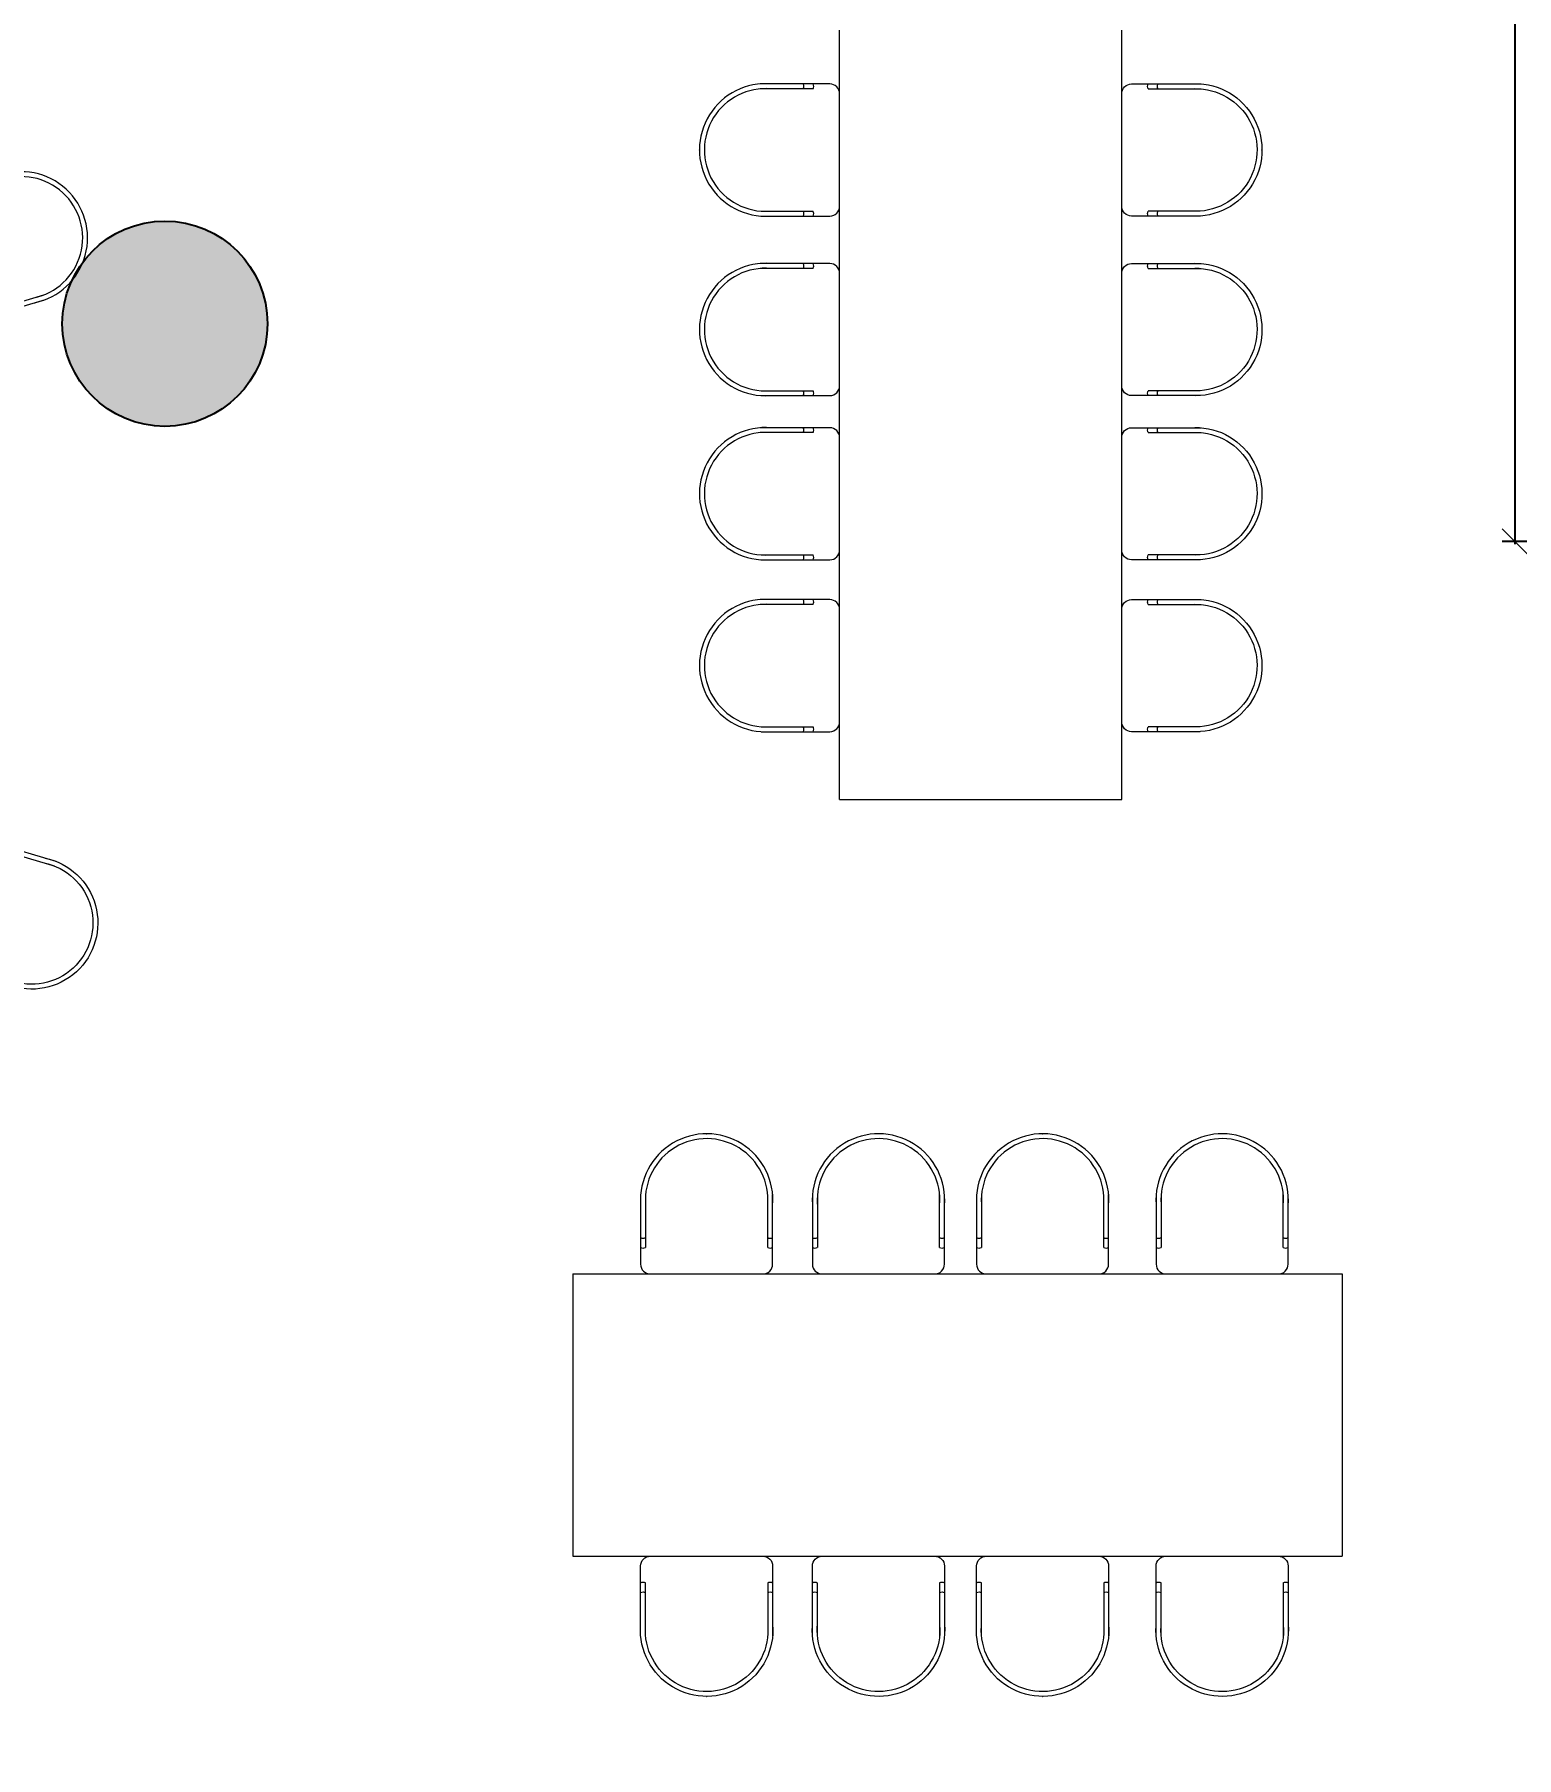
# Model space of a CAD drawing. Header units: centimetres. Extents: x -72470 to -43129, y -18750 to -16337.
# Drawn here: x -63674 to -63096, y -17778 to -17107 of the extents above; entities that cross this region are included whole.
import ezdxf

# ---------------------------------------------------------------- set-up
doc = ezdxf.new("R2010")
doc.units = ezdxf.units.CM
doc.header["$MEASUREMENT"] = 0
doc.linetypes.add('DUZ', pattern=[0])
doc.layers.get('0').update_dxf_attribs({"linetype": 'DUZ', "lineweight": 0})
doc.layers.get('Defpoints').update_dxf_attribs({"lineweight": 0})
doc.layers.add('11-021_500-BLOK A-str_zemin_kat$0$2DKOLON', color=4, linetype='Continuous')
doc.layers.add('11-021_500-BLOK B-str_zemin_kat$0$2DTARAMA1', color=253, linetype='Continuous')
for name, color, linetype, lineweight in [('Auto-Tefris', 32, 'Continuous', 18), ('M-OLCU-IC', 155, 'Continuous', 0), ('TEFRIS', 30, 'Continuous', 9)]:
    doc.layers.add(name, color=color, linetype=linetype, lineweight=lineweight)
doc.styles.add('ARIAL', font='arial.ttf', dxfattribs={"width": 0.6})
doc.dimstyles.new('E_100', dxfattribs={"dimtxt": 10, "dimasz": 10, "dimexe": 5, "dimexo": 30, "dimgap": 3, "dimtad": 1, "dimtoh": 1, "dimdec": 0, "dimzin": 12, "dimdsep": 46, "dimtxsty": 'ARIAL', "dimblk": 'OBLIQUE', "dimcen": 5, "dimdle": 1, "dimclrt": 256, "dimadec": 0, "dimazin": 3, "dimtfac": 1, "dimtdec": 0, "dimtofl": 0, "dimtmove": 2, "dimatfit": 3, "dimldrblk": 'OBLIQUE', "dimfxl": 5, "dimtolj": 1, "dimtzin": 0, "dimarcsym": 0})

# ---------------------------------------------------------------- blocks, each defined once
blk = doc.blocks.new('RT2')
at = {"layer": 'Auto-Tefris'}
for p, q in [((142.89, -17093.63), (114.98, -17118.61)), ((190.59, -17139.05), (150.31, -17094.04)), ((137.92, -17101.6), (116.81, -17120.49)), ((161.05, -17169.01), (181.71, -17150.52)), ((162.74, -17171.03), (190.18, -17146.47)), ((114.32, -17166.72), (114.35, -17166.76)), ((114.35, -17166.76), (114.32, -17166.72))]:
    blk.add_line(p, q, dxfattribs=at)
for centre, radius, start, end in [((146.39, -17097.54), 5.25, 41.83107, 131.83107), ((131.48, -17105.6), 2.58, 11.21615, 72.44598), ((135.4, -17102.1), 2.58, 11.21615, 72.44598), ((140.83, -17143.03), 35.56, 127.02225, 315.62583), ((140.83, -17143.03), 32.93, 127.02225, 315.62583), ((186.68, -17142.55), 5.25, 311.83107, 41.83107), ((180.94, -17152.98), 2.58, 11.21615, 72.44598), ((177.02, -17156.48), 2.58, 11.21615, 72.44598)]:
    blk.add_arc(centre, radius, start, end, dxfattribs=at)
blk = doc.blocks.new('_OBLIQUE')
at = {"layer": 'M-OLCU-IC', "linetype": 'ByBlock'}
for p, q in [((-0.5, -0.5), (0.5, 0.5)), ((0, 0), (0, 0))]:
    blk.add_line(p, q, dxfattribs=at)
blk = doc.blocks.new('*D83')
at = {"color": 0, "linetype": 'Continuous', "lineweight": -2, "transparency": 16777216}
for p, q in [((-63055.96, -16784.44), (-63101.43, -16784.44)), ((-63096.43, -16783.44), (-63096.43, -17305.35)), ((-63055.99, -17304.35), (-63101.43, -17304.35))]:
    blk.add_line(p, q, dxfattribs=at)
at = {"layer": 'Defpoints', "color": 0, "linetype": 'Continuous', "transparency": 16777216}
for p in [(-63025.96, -16784.44), (-63096.43, -17304.35), (-63025.99, -17304.35)]:
    blk.add_point(p, dxfattribs=at)
at = {"color": 0, "linetype": 'Continuous', "lineweight": -2, "transparency": 16777216, "xscale": 10, "yscale": 10, "zscale": 10}
for p, rotation in [((-63096.43, -16784.44), 90), ((-63096.43, -17304.35), 270)]:
    blk.add_blockref('_OBLIQUE', p, dxfattribs=dict(at, rotation=rotation))
at = {"linetype": 'Continuous', "transparency": 16777216, "insert": (-63104.54, -17044.39), "char_height": 10, "attachment_point": 5, "rotation": 90, "style": 'ARIAL'}
blk.add_mtext('\\A1;520', dxfattribs=at)

msp = doc.modelspace()

# ---------------------------------------------------------------- hatches: boundary and pattern name
at = {"layer": '11-021_500-BLOK B-str_zemin_kat$0$2DTARAMA1'}
h = msp.add_hatch(dxfattribs=at)
h.set_pattern_fill('ANSI33', color=256, scale=100)
h.set_pattern_definition([(45, (-421164.15, -192690.207), (-17.6776695, 17.6776695), []), (45, (-421146.472, -192690.207), (-17.6776695, 17.6776695), [12.5, -6.25])])
edge = h.paths.add_edge_path()
edge.add_arc((-61102.81, -17219.44), 40, 0, 360)
edge = h.paths.add_edge_path()
edge.add_arc((-61942.81, -17219.44), 40, 0, 360)
edge = h.paths.add_edge_path()
edge.add_arc((-62782.81, -17219.44), 40, 0, 360)
edge = h.paths.add_edge_path()
edge.add_arc((-63622.81, -17219.44), 40, 0, 360)
h.paths.add_polyline_path([(-62490.34, -17053.77), (-62316.58, -17053.77), (-62316.58, -17007.82), (-62490.34, -17007.82)], flags=9)
h.paths.add_polyline_path([(-61637.13, -17053.8), (-61463.37, -17053.8), (-61463.37, -17007.82), (-61637.13, -17007.82)], flags=9)
h.paths.add_polyline_path([(-63330.35, -17053.8), (-63175.23, -17053.8), (-63175.23, -17007.82), (-63330.35, -17007.82)], flags=9)
edge = h.paths.add_edge_path()
edge.add_arc((-64462.81, -17219.44), 40, 0, 360)
edge = h.paths.add_edge_path()
edge.add_arc((-62782.81, -18059.44), 40, 0, 360)
edge = h.paths.add_edge_path()
edge.add_arc((-61942.81, -18059.44), 40, 0, 360)
edge = h.paths.add_edge_path()
edge.add_arc((-61102.81, -18059.44), 40, 0, 360)

# ---------------------------------------------------------------- linework, layer by layer
at = {"layer": '11-021_500-BLOK A-str_zemin_kat$0$2DKOLON'}
msp.add_circle((-63622.81, -17219.44), 40, dxfattribs=at)
at = {"layer": 'TEFRIS', "color": 0, "linetype": 'Continuous'}
for p, q in [((-63359.73, -17404.94), (-63359.73, -17104.94)), ((-63249.73, -17404.94), (-63249.73, -17104.94)), ((-63359.73, -17404.94), (-63259.73, -17404.94)), ((-63259.73, -17404.94), (-63249.73, -17404.94)), ((-63463.8, -17589.86), (-63463.8, -17689.86)), ((-63463.8, -17589.86), (-63163.8, -17589.86)), ((-63163.8, -17589.86), (-63163.8, -17699.86)), ((-63463.8, -17689.86), (-63463.8, -17699.86)), ((-63463.8, -17699.86), (-63163.8, -17699.86))]:
    msp.add_line(p, q, dxfattribs=at)

# ---------------------------------------------------------------- block references
at = {"layer": 'TEFRIS', "color": 0, "linetype": 'Continuous', "yscale": 0.7260000000000009, "zscale": 0.7260000000000009}
for p, xscale, rotation in [((-55164.17, -7809.94), 0.7260000000000009, 318.1689336605717), ((-71445.29, -7809.94), -0.7260000000000009, 41.8310663394283), ((-68901.94, -28483.23), 0.7260000000000009, 154.7163464174161), ((-55164.17, -7879.94), 0.7260000000000009, 318.1689336605717), ((-71445.29, -7879.94), -0.7260000000000009, 41.8310663394283), ((-55164.17, -7943.94), 0.7260000000000009, 318.1689336605717), ((-71445.29, -7943.94), -0.7260000000000009, 41.8310663394283), ((-55164.17, -8010.94), 0.7260000000000009, 318.1689336605717), ((-71445.29, -8010.94), -0.7260000000000009, 41.8310663394283), ((-68897.94, -6155.77), -0.7260000000000009, 25.28365358258382), ((-54069.81, -25785.42), 0.7260000000000009, 228.1689336605717), ((-54002.81, -25785.42), 0.7260000000000009, 228.1689336605717), ((-53938.81, -25785.42), 0.7260000000000009, 228.1689336605717), ((-53868.81, -25785.42), 0.7260000000000009, 228.1689336605717), ((-54069.81, -9504.31), -0.7260000000000009, 311.8310663394283), ((-54002.81, -9504.31), -0.7260000000000009, 311.8310663394283), ((-53938.81, -9504.31), -0.7260000000000009, 311.8310663394283), ((-53868.81, -9504.31), -0.7260000000000009, 311.8310663394283)]:
    msp.add_blockref('RT2', p, dxfattribs=dict(at, xscale=xscale, rotation=rotation))

# ---------------------------------------------------------------- dimensions: what is measured, and where the dimension line sits
at = {"color": 0, "linetype": 'Continuous'}
dim = msp.add_linear_dim(base=(-63096.43, -17304.35), p1=(-63025.96, -16784.44), p2=(-63025.99, -17304.35), angle=90, dimstyle='E_100', dxfattribs=at)
dim.commit()
dim.dimension.update_dxf_attribs({"geometry": '*D83', "text_midpoint": (-63104.54, -17044.39)})

doc.saveas('drawing.dxf')
